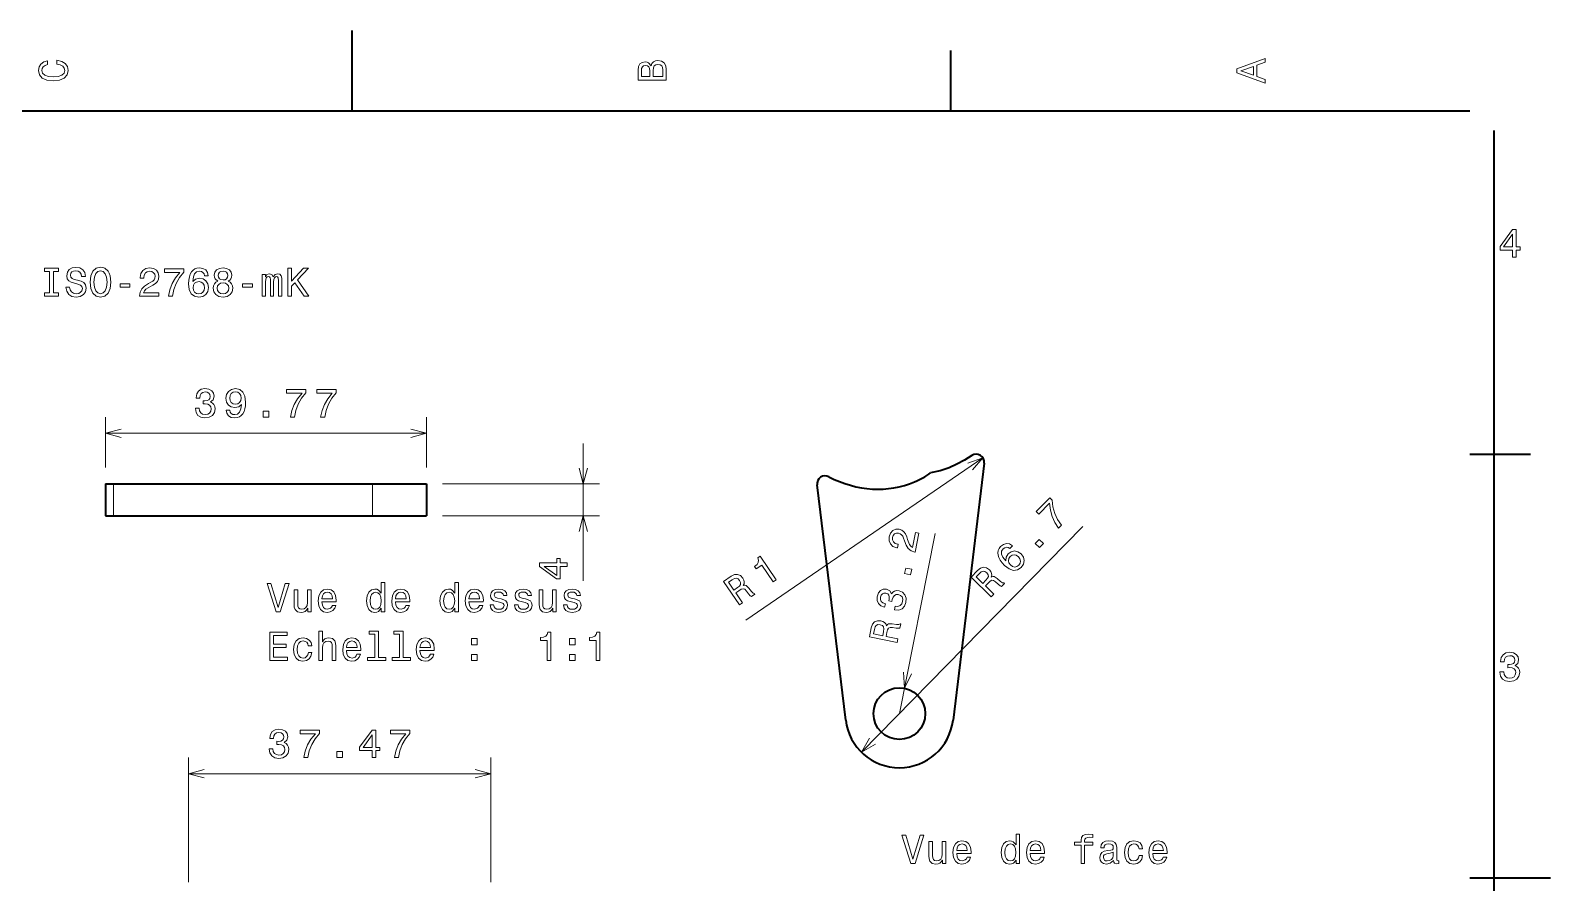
# Model space of a CAD drawing. Extents: x 0 to 297, y 0 to 210.
# Drawn here: x 108.7 to 297, y 104.4 to 210 of the extents above; entities that cross this region are included whole.
import ezdxf

# ---------------------------------------------------------------- set-up
doc = ezdxf.new("R2010")
doc.units = 0

msp = doc.modelspace()

# ---------------------------------------------------------------- linework, layer by layer
at = {"color": 7, "lineweight": 35, "ltscale": 0.25}
for p, q in [((148.5, 200), (148.5, 210)), ((287, 105), (297, 105))]:
    msp.add_line(p, q, dxfattribs=at)
at = {"color": 7, "lineweight": 35, "ltscale": 0.1875}
for p, q in [((222.699997, 200), (222.699997, 207.5)), ((287, 157.5), (294.5, 157.5))]:
    msp.add_line(p, q, dxfattribs=at)
at = {"color": 7, "lineweight": 35}
for p, q in [((287, 200), (10, 200)), ((290, 7.593956), (290, 197.593964)), ((226.836716, 156.373276), (222.970612, 124.540604)), ((118.954437, 153.836914), (151.021027, 153.836914)), ((209.668365, 124.540604), (206.128906, 153.683807)), ((118.954437, 149.836914), (151.021027, 149.836914))]:
    msp.add_line(p, q, dxfattribs=at)
at = {"color": 7, "lineweight": 13, "ltscale": 0.156247}
for p, q in [((117.954437, 155.836914), (117.954437, 162.086807)), ((157.721024, 155.836914), (157.721024, 162.086807))]:
    msp.add_line(p, q, dxfattribs=at)
at = {"color": 7, "lineweight": 13}
for p, q in [((117.954437, 160.086807), (157.721024, 160.086807)), ((226.669128, 157.058807), (197.291199, 136.943588)), ((211.630051, 120.56308), (239.02536, 148.518433)), ((216.319489, 125.348389), (220.758392, 147.655106)), ((128.234711, 117.89328), (165.704651, 117.89328))]:
    msp.add_line(p, q, dxfattribs=at)
at = {"color": 7, "lineweight": 13, "ltscale": 0.425901}
msp.add_line((177.152603, 141.800888), (177.152603, 158.836914), dxfattribs=at)
at = {"color": 7, "lineweight": 35, "ltscale": 0.025}
for p, q in [((117.954437, 153.836914), (118.954437, 153.836914)), ((117.954437, 149.836914), (118.954437, 149.836914))]:
    msp.add_line(p, q, dxfattribs=at)
at = {"color": 7, "lineweight": 35, "ltscale": 0.1}
for p, q in [((117.954437, 153.836914), (117.954437, 149.836914)), ((157.721024, 153.836914), (157.721024, 149.836914))]:
    msp.add_line(p, q, dxfattribs=at)
at = {"color": 7, "lineweight": 13, "ltscale": 0.1}
for p, q in [((118.954437, 153.836914), (118.954437, 149.836914)), ((151.021027, 149.836914), (151.021027, 153.836914))]:
    msp.add_line(p, q, dxfattribs=at)
at = {"color": 7, "lineweight": 35, "ltscale": 0.1675}
for p, q in [((151.021027, 153.836914), (157.721024, 153.836914)), ((151.021027, 149.836914), (157.721024, 149.836914))]:
    msp.add_line(p, q, dxfattribs=at)
at = {"color": 7, "lineweight": 13, "ltscale": 0.485789}
for p, q in [((159.721024, 153.836914), (179.152603, 153.836914)), ((159.721024, 149.836914), (179.152603, 149.836914))]:
    msp.add_line(p, q, dxfattribs=at)
at = {"color": 7, "lineweight": 13, "ltscale": 0.385907}
for p, q in [((128.234711, 104.457016), (128.234711, 119.89328)), ((165.704651, 104.457016), (165.704651, 119.89328))]:
    msp.add_line(p, q, dxfattribs=at)
at = {"color": 7, "lineweight": 13}
for points in [[(111.93206, 205.817017), (112.35569, 205.716141), (112.658287, 205.549713), (112.844887, 205.317734), (112.905403, 205.045395), (112.814629, 204.71759), (112.54229, 204.460388), (112.098488, 204.28891), (111.483215, 204.233429), (110.872986, 204.28891), (110.424141, 204.455338), (110.151802, 204.71254), (110.055984, 205.045395), (110.106415, 205.287476), (110.247627, 205.494247), (110.474571, 205.655624), (110.787247, 205.766571), (110.787247, 206.245682), (110.308144, 206.094391), (109.94503, 205.832138), (109.718086, 205.474075), (109.637398, 205.045395), (109.763474, 204.510818), (110.116501, 204.10231), (110.696472, 203.840057), (111.483215, 203.749283), (112.269958, 203.840057), (112.84993, 204.10231), (113.208, 204.510818), (113.329041, 205.045395), (113.233215, 205.51442), (112.965927, 205.892654), (112.527161, 206.159943), (111.93206, 206.301163)], [(185.542007, 205.630417), (185.249496, 205.983429), (185.052811, 206.074219), (184.81073, 206.104477), (184.432495, 206.03891), (184.160156, 205.842224), (183.993729, 205.524506), (183.933212, 205.080704), (183.933212, 203.835022), (187.433212, 203.835022), (187.433212, 205.151306), (187.36261, 205.620331), (187.155838, 205.968307), (186.828018, 206.185165), (186.384216, 206.260818), (186.08667, 206.215424), (185.839554, 206.094391), (185.65799, 205.897705)], [(185.385666, 204.984879), (185.385666, 204.298996), (184.351807, 204.298996), (184.351807, 205.025223), (184.382065, 205.297562), (184.472839, 205.489197), (184.629181, 205.605194), (184.86116, 205.645538), (185.093155, 205.600143), (185.254532, 205.479111), (185.355408, 205.272339)], [(187.014618, 205.095825), (187.014618, 204.298996), (185.809296, 204.298996), (185.809296, 205.050446), (185.844589, 205.368164), (185.9505, 205.595108), (186.132065, 205.731277), (186.394302, 205.776657), (186.671692, 205.731277), (186.863327, 205.605194), (186.979324, 205.393372)], [(261.633209, 203.466858), (261.633209, 203.930847), (260.604401, 204.298996), (260.604401, 205.695969), (261.633209, 206.064133), (261.633209, 206.538193), (258.128174, 205.257217), (258.128174, 204.742798)], [(260.17572, 204.460388), (258.632477, 205), (260.17572, 205.539627)], [(292.277374, 181.916794), (292.731262, 181.916794), (292.731262, 182.784225), (293.23056, 182.784225), (293.23056, 183.187683), (292.731262, 183.187683), (292.731262, 185.341141), (292.272339, 185.341141), (290.739197, 183.228027), (290.739197, 182.784225), (292.277374, 182.784225)], [(291.162842, 183.187683), (292.277374, 184.756134), (292.277374, 183.187683)], [(111.030319, 177.475815), (110.384781, 177.475815), (110.384781, 177.052185), (112.139824, 177.052185), (112.139824, 177.475815), (111.494293, 177.475815), (111.494293, 180.128555), (112.139824, 180.128555), (112.139824, 180.552185), (110.384781, 180.552185), (110.384781, 180.128555), (111.030319, 180.128555)], [(113.501503, 178.207077), (113.042564, 178.207077), (113.143433, 177.672501), (113.395592, 177.279129), (113.78392, 177.042099), (114.308418, 176.95636), (114.827873, 177.037048), (115.216202, 177.258957), (115.463318, 177.606934), (115.554092, 178.065872), (115.478447, 178.479416), (115.266632, 178.746704), (114.923691, 178.923218), (114.46476, 179.054352), (114.071388, 179.150162), (113.814178, 179.261124), (113.667931, 179.422501), (113.622536, 179.674667), (113.667931, 179.901611), (113.799049, 180.073074), (114.000778, 180.189072), (114.27816, 180.229416), (114.560577, 180.178986), (114.782478, 180.042816), (114.928734, 179.815872), (114.999336, 179.50824), (115.458275, 179.50824), (115.458275, 179.518326), (115.377579, 179.992386), (115.140549, 180.345413), (114.767349, 180.567322), (114.263031, 180.64296), (113.809135, 180.567322), (113.456108, 180.355499), (113.229164, 180.027695), (113.148476, 179.604065), (113.214035, 179.225815), (113.405678, 178.968613), (113.708275, 178.797134), (114.121819, 178.666016), (114.530319, 178.550018), (114.837959, 178.439072), (115.024559, 178.277695), (115.090118, 178.015442), (115.029602, 177.748154), (114.87326, 177.546417), (114.63623, 177.420334), (114.32859, 177.37999), (113.985649, 177.435471), (113.723404, 177.596848), (113.556976, 177.8591)], [(116.038246, 178.802185), (116.129028, 178.015442), (116.391273, 177.435471), (116.799774, 177.077408), (117.334358, 176.95636), (117.863899, 177.077408), (118.277443, 177.435471), (118.534645, 178.015442), (118.630463, 178.802185), (118.534645, 179.583893), (118.423691, 179.901611), (118.277443, 180.163849), (117.863899, 180.521927), (117.611732, 180.612701), (117.334358, 180.64801), (116.794731, 180.521927), (116.38623, 180.1689), (116.129028, 179.588928)], [(116.5224, 178.802185), (116.577873, 179.412415), (116.744301, 179.861267), (117.001503, 180.133591), (117.334358, 180.229416), (117.662163, 180.133591), (117.919373, 179.856216), (118.0858, 179.407379), (118.146317, 178.802185), (118.0858, 178.191956), (117.919373, 177.743103), (117.662163, 177.470779), (117.334358, 177.37999), (117.001503, 177.470779), (116.744301, 177.743103), (116.577873, 178.186905)], [(122.175858, 177.052185), (124.581482, 177.052185), (124.581482, 177.485901), (122.680183, 177.485901), (122.786095, 177.722931), (122.967651, 177.919617), (123.527443, 178.277695), (123.824997, 178.428986), (124.157852, 178.645844), (124.394882, 178.89801), (124.531052, 179.195557), (124.581482, 179.533447), (124.495743, 179.957077), (124.258713, 180.289932), (123.895599, 180.501755), (123.426582, 180.577408), (122.942429, 180.491669), (122.57428, 180.254639), (122.337242, 179.876389), (122.256554, 179.377106), (122.256554, 179.306503), (122.715485, 179.306503), (122.715485, 179.346848), (122.760872, 179.689789), (122.897041, 179.941956), (123.113899, 180.103333), (123.401367, 180.158813), (123.693871, 180.108383), (123.910728, 179.9823), (124.051941, 179.785614), (124.102371, 179.538498), (124.06707, 179.306503), (123.971252, 179.109818), (123.809868, 178.938354), (123.587967, 178.787048), (123.290413, 178.625671), (122.796181, 178.312988), (122.448196, 177.980133), (122.241425, 177.576675), (122.175858, 177.067322)], [(125.741425, 177.052185), (126.250793, 177.052185), (126.417221, 177.884323), (126.709724, 178.66098), (127.123268, 179.382156), (127.662895, 180.057953), (127.662895, 180.476532), (125.262321, 180.476532), (125.262321, 180.017609), (127.178749, 180.017609), (126.623993, 179.336761), (126.205406, 178.625671), (125.912895, 177.869186)], [(130.688843, 179.6091), (130.593018, 180.017609), (130.371109, 180.32019), (130.028168, 180.511841), (129.584366, 180.577408), (129.286819, 180.542099), (129.029602, 180.446274), (128.802673, 180.289932), (128.611023, 180.068039), (128.459732, 179.790665), (128.348785, 179.452759), (128.278168, 179.054352), (128.257996, 178.605499), (128.338684, 177.889359), (128.585815, 177.369904), (128.984222, 177.057236), (129.5289, 176.951324), (130.018097, 177.042099), (130.391296, 177.279129), (130.633362, 177.652328), (130.719086, 178.126389), (130.633362, 178.605499), (130.401367, 178.973648), (130.043304, 179.205643), (129.599487, 179.286331), (129.120392, 179.185471), (128.762329, 178.89801), (128.837982, 179.452759), (128.999359, 179.851181), (129.246475, 180.088211), (129.589417, 180.1689), (129.841583, 180.128555), (130.033218, 180.022644), (130.159302, 179.84613), (130.224854, 179.6091)], [(131.88913, 178.938354), (131.631927, 178.797134), (131.455414, 178.600449), (131.344452, 178.353333), (131.309158, 178.055786), (131.389847, 177.606934), (131.621826, 177.258957), (132.000076, 177.037048), (132.514496, 176.951324), (133.023849, 177.037048), (133.4021, 177.258957), (133.634094, 177.606934), (133.719818, 178.055786), (133.679474, 178.353333), (133.573563, 178.600449), (133.391998, 178.797134), (133.139847, 178.938354), (133.341583, 179.059387), (133.482788, 179.225815), (133.568512, 179.427551), (133.598785, 179.674667), (133.518097, 180.03273), (133.306274, 180.32019), (132.963333, 180.50679), (132.514496, 180.577408), (132.060593, 180.50679), (131.717651, 180.32019), (131.500793, 180.03273), (131.42514, 179.674667), (131.450363, 179.427551), (131.536102, 179.225815)], [(131.904266, 179.634323), (131.944611, 179.856216), (132.065643, 180.027695), (132.257278, 180.133591), (132.514496, 180.17395), (132.766647, 180.133591), (132.958282, 180.027695), (133.07933, 179.856216), (133.124725, 179.634323), (133.07933, 179.407379), (132.958282, 179.230865), (132.766647, 179.114868), (132.514496, 179.079559), (132.257278, 179.119904), (132.065643, 179.230865), (131.944611, 179.407379)], [(137.366089, 177.052185), (137.774582, 177.052185), (137.774582, 178.862701), (137.799805, 179.13504), (137.875443, 179.331726), (137.99144, 179.447723), (138.142731, 179.493103), (138.263763, 179.452759), (138.344467, 179.351898), (138.384811, 179.18042), (138.399933, 178.953476), (138.399933, 177.052185), (138.783234, 177.052185), (138.783234, 178.862701), (138.808441, 179.12999), (138.884094, 179.326675), (139.005127, 179.447723), (139.156433, 179.493103), (139.277466, 179.452759), (139.358154, 179.351898), (139.408585, 178.953476), (139.408585, 177.052185), (139.817078, 177.052185), (139.817078, 178.923218), (139.79187, 179.311554), (139.711182, 179.6091), (139.549805, 179.790665), (139.287537, 179.856216), (138.979919, 179.755356), (138.742889, 179.462845), (138.556274, 179.750305), (138.243591, 179.856216), (137.956146, 179.755356), (137.75946, 179.472931), (137.75946, 179.760391), (137.366089, 179.760391)], [(140.528183, 177.052185), (140.992157, 177.052185), (140.992157, 178.297867), (141.405701, 178.741669), (142.58078, 177.052185), (143.14563, 177.052185), (141.733521, 179.079559), (143.10527, 180.552185), (142.48999, 180.552185), (140.992157, 178.933304), (140.992157, 180.552185), (140.528183, 180.552185)], [(119.760155, 178.207077), (120.980614, 178.207077), (120.980614, 178.605499), (119.760155, 178.605499)], [(130.229904, 178.121353), (130.174423, 177.803619), (130.033218, 177.561554), (129.806274, 177.400162), (129.523849, 177.349731), (129.226303, 177.400162), (128.999359, 177.556503), (128.853104, 177.798584), (128.807709, 178.116302), (128.858154, 178.428986), (128.999359, 178.666016), (129.231354, 178.817322), (129.544022, 178.872787), (129.81636, 178.817322), (130.033218, 178.671066), (130.174423, 178.434036)], [(131.793304, 178.065872), (131.838684, 178.33316), (131.984955, 178.534897), (132.211884, 178.666016), (132.514496, 178.711411), (132.812042, 178.666016), (133.038986, 178.534897), (133.185242, 178.33316), (133.235672, 178.065872), (133.185242, 177.778412), (133.038986, 177.561554), (132.812042, 177.420334), (132.514496, 177.374954), (132.211884, 177.420334), (131.984955, 177.561554), (131.838684, 177.778412)], [(134.940277, 178.207077), (136.160736, 178.207077), (136.160736, 178.605499), (134.940277, 178.605499)], [(129.094788, 163.186234), (129.094788, 163.150925), (129.175491, 162.666779), (129.412521, 162.303665), (129.785721, 162.071671), (130.279953, 161.985931), (130.804443, 162.071671), (131.197815, 162.293579), (131.449982, 162.646606), (131.540756, 163.100494), (131.500412, 163.398041), (131.389465, 163.640121), (131.207916, 163.826721), (130.965836, 163.962891), (131.29364, 164.235214), (131.409637, 164.66893), (131.333984, 165.062302), (131.117126, 165.359863), (130.764099, 165.546463), (130.279953, 165.612015), (129.826065, 165.531326), (129.478088, 165.309418), (129.251129, 164.956406), (129.175491, 164.487381), (129.175491, 164.452072), (129.624329, 164.452072), (129.664673, 164.774841), (129.795807, 165.006836), (130.007614, 165.148041), (130.305176, 165.198471), (130.567413, 165.158127), (130.759064, 165.052216), (130.875061, 164.880753), (130.920441, 164.648758), (130.875061, 164.401642), (130.754013, 164.235214), (130.542206, 164.134354), (130.25473, 164.104095), (130.058044, 164.109131), (130.058044, 163.710724), (130.305176, 163.72081), (130.622894, 163.675415), (130.859924, 163.554382), (131.001129, 163.357697), (131.051575, 163.100494), (130.996094, 162.807983), (130.849838, 162.591125), (130.617844, 162.454956), (130.310211, 162.409576), (129.992493, 162.460007), (129.760498, 162.611298), (129.614243, 162.853378), (129.558777, 163.186234)], [(132.891342, 162.954239), (132.96698, 162.555817), (133.183838, 162.248184), (133.526779, 162.056549), (133.980682, 161.985931), (134.278229, 162.02124), (134.545517, 162.112015), (134.772461, 162.268356), (134.964111, 162.490265), (135.115402, 162.767639), (135.226349, 163.11058), (135.291916, 163.503952), (135.317123, 163.95784), (135.2314, 164.66893), (134.984283, 165.188385), (134.590912, 165.501068), (134.051285, 165.612015), (133.557037, 165.52124), (133.183838, 165.279175), (132.941772, 164.905975), (132.861084, 164.436951), (132.941772, 163.952789), (133.178802, 163.584641), (133.53183, 163.352661), (133.980682, 163.277008), (134.454742, 163.372833), (134.812805, 163.665329), (134.732117, 163.10553), (134.57074, 162.707123), (134.323608, 162.470093), (133.985718, 162.39444), (133.723465, 162.429749), (133.53183, 162.540695), (133.405746, 162.717209), (133.355316, 162.954239)], [(133.350266, 164.441986), (133.400696, 164.754669), (133.541916, 165.001785), (133.763809, 165.158127), (134.051285, 165.213608), (134.348831, 165.158127), (134.575775, 165.001785), (134.71698, 164.75972), (134.772461, 164.447037), (134.71698, 164.129303), (134.575775, 163.892273), (134.343781, 163.746033), (134.036148, 163.695587), (133.758774, 163.746033), (133.541916, 163.892273), (133.400696, 164.124268)], [(140.872742, 162.086807), (141.382111, 162.086807), (141.548538, 162.91893), (141.841049, 163.695587), (142.254593, 164.416779), (142.79422, 165.09256), (142.79422, 165.511154), (140.393646, 165.511154), (140.393646, 165.052216), (142.310074, 165.052216), (141.75531, 164.371384), (141.336731, 163.660294), (141.04422, 162.903809)], [(144.608765, 162.086807), (145.118134, 162.086807), (145.284561, 162.91893), (145.577072, 163.695587), (145.990616, 164.416779), (146.530243, 165.09256), (146.530243, 165.511154), (144.129669, 165.511154), (144.129669, 165.052216), (146.046097, 165.052216), (145.491333, 164.371384), (145.072754, 163.660294), (144.780243, 162.903809)], [(137.489746, 162.086807), (138.185715, 162.086807), (138.185715, 162.838242), (137.489746, 162.838242)], [(236.043777, 148.333374), (236.400299, 148.697189), (235.922455, 149.398468), (235.572479, 150.150986), (235.346832, 150.951111), (235.241852, 151.809525), (234.942902, 152.102509), (233.262695, 150.387955), (233.590469, 150.066742), (234.931808, 151.435501), (235.0298, 150.562744), (235.244705, 149.766083), (235.580276, 149.027679)], [(218.260422, 145.349747), (218.729919, 147.709106), (218.30455, 147.793747), (217.933472, 145.929016), (217.721664, 146.079147), (217.564194, 146.295593), (217.322266, 146.91452), (217.231949, 147.23587), (217.084229, 147.604645), (216.883179, 147.886337), (216.61792, 148.077957), (216.296371, 148.193359), (215.864151, 148.191956), (215.49144, 148.024445), (215.21283, 147.709656), (215.047104, 147.26442), (215.036697, 146.772842), (215.197311, 146.365509), (215.522018, 146.059219), (215.995956, 145.882629), (216.065201, 145.868851), (216.15477, 146.318954), (216.115204, 146.326843), (215.787704, 146.438278), (215.566971, 146.621048), (215.451019, 146.865234), (215.452713, 147.15799), (215.559265, 147.435028), (215.72525, 147.623108), (215.945709, 147.723221), (216.197922, 147.724457), (216.418549, 147.644562), (216.592758, 147.512192), (216.729431, 147.32045), (216.834518, 147.073288), (216.934723, 146.749954), (217.144928, 146.204193), (217.403458, 145.797943), (217.758804, 145.516403), (218.24559, 145.352692)], [(233.675964, 145.91716), (234.163086, 146.414246), (233.626389, 146.940186), (233.139267, 146.443115)], [(230.325562, 146.151443), (229.966736, 146.368927), (229.595306, 146.422226), (229.218399, 146.311432), (228.860947, 146.040344), (228.677902, 145.803116), (228.566315, 145.552338), (228.519135, 145.280823), (228.543488, 144.988647), (228.635712, 144.686432), (228.799393, 144.370697), (229.034531, 144.041412), (229.340988, 143.712845), (229.908951, 143.269241), (230.452911, 143.082169), (230.955093, 143.147873), (231.411957, 143.462769), (231.689514, 143.875702), (231.781433, 144.308151), (231.684311, 144.742249), (231.405731, 145.135284), (231.00354, 145.409393), (230.578217, 145.501373), (230.161911, 145.408005), (229.793655, 145.147507), (229.530365, 144.734726), (229.485046, 144.277771), (229.141785, 144.720093), (228.970184, 145.114212), (228.973846, 145.456604), (229.15625, 145.758026), (229.361557, 145.909882), (229.57132, 145.972641), (229.785645, 145.939148), (230.000824, 145.820068)], [(175.152603, 143.596283), (175.152603, 144.050171), (174.285172, 144.050171), (174.285172, 144.549454), (173.881714, 144.549454), (173.881714, 144.050171), (171.728256, 144.050171), (171.728256, 143.591232), (173.84137, 142.05809), (174.285172, 142.05809), (174.285172, 143.596283)], [(173.881714, 142.48172), (172.313278, 143.596283), (173.881714, 143.596283)], [(200.669113, 141.680359), (201.047775, 141.939636), (199.056168, 144.848358), (198.773209, 144.654602), (198.872101, 144.349487), (198.839111, 144.076294), (198.678635, 143.819717), (198.385162, 143.569885), (198.587463, 143.274445), (199.261581, 143.736023)], [(217.703522, 142.551163), (217.839355, 143.233734), (217.102356, 143.380402), (216.966537, 142.697815)], [(227.692581, 139.811462), (228.020859, 140.146454), (226.965485, 141.180695), (227.300812, 141.522888), (227.558701, 141.764435), (227.76445, 141.873505), (227.968033, 141.843475), (228.215851, 141.671234), (228.557678, 141.371552), (228.791367, 141.184906), (228.959793, 141.104584), (229.330429, 141.482788), (229.261993, 141.549866), (229.079956, 141.565857), (228.86441, 141.720581), (228.436279, 142.090714), (228.077301, 142.322464), (227.902466, 142.33139), (227.706955, 142.268784), (227.758102, 142.501114), (227.730865, 142.72551), (227.63591, 142.945663), (227.466187, 143.154358), (227.114197, 143.400436), (226.746078, 143.478729), (226.376236, 143.375137), (226.011719, 143.096832), (225.192795, 142.261169)], [(231.06694, 144.782364), (231.255035, 144.520355), (231.329102, 144.250076), (231.285522, 143.975037), (231.123871, 143.738022), (230.879593, 143.560791), (230.609085, 143.508133), (230.333832, 143.573105), (230.075134, 143.763077), (229.8871, 144.017944), (229.81665, 144.284698), (229.870956, 144.55629), (230.050186, 144.818436), (230.280426, 144.974121), (230.536667, 145.026642), (230.804794, 144.961594)], [(140.233276, 141.485336), (139.355743, 138.504776), (138.453018, 141.485336), (137.973907, 141.485336), (139.103592, 137.980286), (139.60791, 137.980286), (140.712372, 141.485336)], [(152.120163, 138.39888), (152.120163, 137.980286), (152.563965, 137.980286), (152.563965, 141.601318), (152.125198, 141.601318), (152.125198, 140.274948), (151.787308, 140.658234), (151.580536, 140.749023), (151.343506, 140.784317), (150.914825, 140.683456), (150.58197, 140.401031), (150.365112, 139.947144), (150.289474, 139.336914), (150.365112, 138.726685), (150.58197, 138.267746), (150.914825, 137.980286), (151.343506, 137.88446), (151.580536, 137.919769), (151.792343, 138.010544)], [(161.228226, 138.39888), (161.228226, 137.980286), (161.672028, 137.980286), (161.672028, 141.601318), (161.233276, 141.601318), (161.233276, 140.274948), (160.89537, 140.658234), (160.688599, 140.749023), (160.451569, 140.784317), (160.022903, 140.683456), (159.690048, 140.401031), (159.47319, 139.947144), (159.397537, 139.336914), (159.47319, 138.726685), (159.690048, 138.267746), (160.022903, 137.980286), (160.451569, 137.88446), (160.688599, 137.919769), (160.900421, 138.010544)], [(196.485855, 138.816071), (196.872864, 139.081039), (196.038025, 140.300293), (196.43335, 140.570969), (196.733185, 140.757935), (196.956177, 140.825043), (197.15007, 140.756104), (197.359787, 140.539078), (197.637024, 140.178818), (197.830093, 139.950394), (197.979752, 139.838943), (198.416687, 140.138107), (198.362549, 140.217178), (198.187057, 140.268158), (198.005615, 140.461746), (197.657364, 140.907867), (197.350143, 141.204803), (197.180344, 141.247467), (196.97641, 141.223969), (197.071625, 141.441956), (197.088425, 141.667389), (197.037964, 141.901764), (196.911911, 142.139404), (196.614319, 142.449066), (196.268372, 142.59726), (195.885452, 142.567337), (195.473907, 142.36499), (194.508499, 141.703979)], [(195.607895, 141.93721), (195.87883, 142.086044), (196.111893, 142.129501), (196.323975, 142.060791), (196.518127, 141.857559), (196.641769, 141.587708), (196.62915, 141.365143), (196.489014, 141.15918), (196.241104, 140.958862), (195.795853, 140.653992), (195.13768, 141.61525)], [(226.22612, 142.703156), (226.463043, 142.901703), (226.683273, 142.989517), (226.904648, 142.963226), (227.134521, 142.801498), (227.308136, 142.560745), (227.338913, 142.339951), (227.241364, 142.110718), (227.037003, 141.86615), (226.659302, 141.480728), (225.82724, 142.296127)], [(143.435715, 140.688492), (142.991913, 140.688492), (142.991913, 139.125092), (142.941483, 138.761993), (142.795227, 138.499741), (142.568283, 138.338348), (142.270737, 138.287918), (142.033707, 138.328262), (141.882401, 138.44931), (141.796677, 138.656082), (141.776505, 138.948578), (141.776505, 140.688492), (141.332703, 140.688492), (141.332703, 138.908234), (141.347824, 138.550171), (141.443649, 138.252625), (141.73616, 137.980286), (142.20517, 137.88446), (142.457336, 137.919769), (142.674194, 138.010544), (142.860794, 138.166885), (143.012085, 138.393829), (143.012085, 137.980286), (143.435715, 137.980286)], [(144.772171, 139.205795), (146.547394, 139.205795), (146.552429, 139.412567), (146.471741, 139.992538), (146.249847, 140.426254), (145.89682, 140.688492), (145.427795, 140.784317), (144.968857, 140.683456), (144.615829, 140.401031), (144.388885, 139.942108), (144.308197, 139.336914), (144.38385, 138.716599), (144.610794, 138.262711), (144.958771, 137.980286), (145.412659, 137.88446), (145.80603, 137.950027), (146.128799, 138.12149), (146.365829, 138.393829), (146.501999, 138.756943), (146.063248, 138.756943), (145.972458, 138.555206), (145.841339, 138.403915), (145.46814, 138.282883), (145.180679, 138.338348), (144.963821, 138.514862), (144.822601, 138.802338), (144.772171, 139.190659)], [(144.772171, 139.578995), (144.827652, 139.926971), (144.963821, 140.184174), (145.170593, 140.340515), (145.442932, 140.395996), (145.71022, 140.340515), (145.916992, 140.184174), (146.043076, 139.926971), (146.088455, 139.578995)], [(151.419144, 140.38591), (151.711655, 140.315308), (151.933563, 140.118622), (152.064682, 139.790802), (152.115112, 139.336914), (152.064682, 138.877975), (151.933563, 138.550171), (151.711655, 138.348434), (151.419144, 138.282883), (151.141769, 138.348434), (150.929962, 138.550171), (150.788742, 138.883026), (150.743362, 139.336914), (150.788742, 139.785767), (150.929962, 140.113571), (151.141769, 140.315308)], [(153.880249, 139.205795), (155.655457, 139.205795), (155.660507, 139.412567), (155.579819, 139.992538), (155.35791, 140.426254), (155.004883, 140.688492), (154.535858, 140.784317), (154.076935, 140.683456), (153.723907, 140.401031), (153.496964, 139.942108), (153.416275, 139.336914), (153.491913, 138.716599), (153.718857, 138.262711), (154.066849, 137.980286), (154.520737, 137.88446), (154.914108, 137.950027), (155.236877, 138.12149), (155.473907, 138.393829), (155.610077, 138.756943), (155.17131, 138.756943), (155.080536, 138.555206), (154.949402, 138.403915), (154.576218, 138.282883), (154.288742, 138.338348), (154.071884, 138.514862), (153.930679, 138.802338), (153.880249, 139.190659)], [(153.880249, 139.578995), (153.935715, 139.926971), (154.071884, 140.184174), (154.278656, 140.340515), (154.550995, 140.395996), (154.818283, 140.340515), (155.025055, 140.184174), (155.151138, 139.926971), (155.196533, 139.578995)], [(160.527222, 140.38591), (160.819733, 140.315308), (161.041626, 140.118622), (161.17276, 139.790802), (161.22319, 139.336914), (161.17276, 138.877975), (161.041626, 138.550171), (160.819733, 138.348434), (160.527222, 138.282883), (160.249847, 138.348434), (160.038025, 138.550171), (159.89682, 138.883026), (159.851425, 139.336914), (159.89682, 139.785767), (160.038025, 140.113571), (160.249847, 140.315308)], [(162.988312, 139.205795), (164.763535, 139.205795), (164.76857, 139.412567), (164.687881, 139.992538), (164.465973, 140.426254), (164.112961, 140.688492), (163.643936, 140.784317), (163.184998, 140.683456), (162.83197, 140.401031), (162.605026, 139.942108), (162.524338, 139.336914), (162.599991, 138.716599), (162.826935, 138.262711), (163.174911, 137.980286), (163.628799, 137.88446), (164.022171, 137.950027), (164.34494, 138.12149), (164.58197, 138.393829), (164.71814, 138.756943), (164.279388, 138.756943), (164.188599, 138.555206), (164.05748, 138.403915), (163.68428, 138.282883), (163.39682, 138.338348), (163.179962, 138.514862), (163.038742, 138.802338), (162.988312, 139.190659)], [(162.988312, 139.578995), (163.043793, 139.926971), (163.179962, 140.184174), (163.386734, 140.340515), (163.659058, 140.395996), (163.926361, 140.340515), (164.133133, 140.184174), (164.259216, 139.926971), (164.304596, 139.578995)], [(166.962372, 139.558823), (166.533707, 139.659683), (166.215973, 139.775681), (166.110077, 140.012711), (166.140335, 140.179138), (166.246246, 140.300171), (166.417709, 140.375824), (166.664825, 140.406082), (166.901855, 140.375824), (167.088455, 140.285034), (167.209503, 140.14888), (167.259933, 139.967316), (167.693649, 139.967316), (167.693649, 139.977402), (167.617996, 140.305206), (167.411224, 140.562424), (167.088455, 140.723801), (166.664825, 140.784317), (166.236145, 140.723801), (165.923477, 140.557373), (165.726791, 140.310257), (165.66626, 139.997574), (165.711655, 139.694977), (165.852875, 139.48317), (166.084854, 139.331863), (166.42276, 139.225967), (166.916992, 139.104919), (167.219574, 138.978851), (167.300278, 138.877975), (167.330536, 138.726685), (167.285141, 138.540085), (167.164108, 138.39888), (166.967422, 138.30809), (166.70517, 138.277832), (166.427795, 138.30809), (166.226074, 138.414001), (166.089905, 138.58548), (166.034424, 138.82251), (165.605743, 138.82251), (165.676361, 138.419052), (165.883133, 138.126541), (166.210938, 137.950027), (166.664825, 137.88446), (167.138885, 137.950027), (167.486877, 138.126541), (167.698685, 138.408966), (167.774338, 138.777115), (167.718857, 139.094833), (167.562515, 139.311691), (167.305313, 139.452911)], [(169.998398, 139.558823), (169.569733, 139.659683), (169.251999, 139.775681), (169.146088, 140.012711), (169.176361, 140.179138), (169.282257, 140.300171), (169.453735, 140.375824), (169.700851, 140.406082), (169.937881, 140.375824), (170.124481, 140.285034), (170.245514, 140.14888), (170.295959, 139.967316), (170.729675, 139.967316), (170.729675, 139.977402), (170.654022, 140.305206), (170.44725, 140.562424), (170.124481, 140.723801), (169.700851, 140.784317), (169.272171, 140.723801), (168.959503, 140.557373), (168.762817, 140.310257), (168.702286, 139.997574), (168.747681, 139.694977), (168.888885, 139.48317), (169.12088, 139.331863), (169.458771, 139.225967), (169.953003, 139.104919), (170.2556, 138.978851), (170.336304, 138.877975), (170.366547, 138.726685), (170.321167, 138.540085), (170.200134, 138.39888), (170.003448, 138.30809), (169.741196, 138.277832), (169.463821, 138.30809), (169.262085, 138.414001), (169.125916, 138.58548), (169.07045, 138.82251), (168.641769, 138.82251), (168.712372, 138.419052), (168.919144, 138.126541), (169.246964, 137.950027), (169.700851, 137.88446), (170.174911, 137.950027), (170.522888, 138.126541), (170.734711, 138.408966), (170.810364, 138.777115), (170.754883, 139.094833), (170.598541, 139.311691), (170.341339, 139.452911)], [(173.795944, 140.688492), (173.352142, 140.688492), (173.352142, 139.125092), (173.301712, 138.761993), (173.155457, 138.499741), (172.928513, 138.338348), (172.630966, 138.287918), (172.393936, 138.328262), (172.24263, 138.44931), (172.156891, 138.656082), (172.136719, 138.948578), (172.136719, 140.688492), (171.692932, 140.688492), (171.692932, 138.908234), (171.708054, 138.550171), (171.803879, 138.252625), (172.096375, 137.980286), (172.565399, 137.88446), (172.817566, 137.919769), (173.034424, 138.010544), (173.221024, 138.166885), (173.372314, 138.393829), (173.372314, 137.980286), (173.795944, 137.980286)], [(176.07045, 139.558823), (175.641769, 139.659683), (175.324051, 139.775681), (175.21814, 140.012711), (175.248398, 140.179138), (175.354309, 140.300171), (175.525772, 140.375824), (175.772888, 140.406082), (176.009918, 140.375824), (176.196533, 140.285034), (176.317566, 140.14888), (176.367996, 139.967316), (176.801712, 139.967316), (176.801712, 139.977402), (176.726059, 140.305206), (176.519287, 140.562424), (176.196533, 140.723801), (175.772888, 140.784317), (175.344223, 140.723801), (175.03154, 140.557373), (174.834854, 140.310257), (174.774338, 139.997574), (174.819733, 139.694977), (174.960938, 139.48317), (175.192917, 139.331863), (175.530823, 139.225967), (176.025055, 139.104919), (176.327652, 138.978851), (176.40834, 138.877975), (176.438599, 138.726685), (176.393219, 138.540085), (176.272171, 138.39888), (176.075485, 138.30809), (175.813232, 138.277832), (175.535858, 138.30809), (175.334137, 138.414001), (175.197968, 138.58548), (175.142487, 138.82251), (174.713821, 138.82251), (174.784424, 138.419052), (174.991196, 138.126541), (175.319, 137.950027), (175.772888, 137.88446), (176.246948, 137.950027), (176.59494, 138.126541), (176.806763, 138.408966), (176.882401, 138.777115), (176.826935, 139.094833), (176.670593, 139.311691), (176.413391, 139.452911)], [(215.715973, 138.196381), (215.750595, 138.189499), (216.24118, 138.174149), (216.64357, 138.335754), (216.943939, 138.656494), (217.124481, 139.124496), (217.142761, 139.65564), (217.001892, 140.084747), (216.704865, 140.40097), (216.27742, 140.578583), (215.977722, 140.597076), (215.718643, 140.535507), (215.500198, 140.39386), (215.319412, 140.183014), (215.116287, 140.557678), (214.713547, 140.756088), (214.312988, 140.758667), (213.978836, 140.60405), (213.726913, 140.294235), (213.56813, 139.832184), (213.558685, 139.371277), (213.708405, 138.986679), (214.010345, 138.695206), (214.455582, 138.529465), (214.490204, 138.522583), (214.577805, 138.962799), (214.269119, 139.065353), (214.067184, 139.239243), (213.970032, 139.474533), (213.978638, 139.776215), (214.069397, 140.025543), (214.210663, 140.192825), (214.401474, 140.273132), (214.637863, 140.272369), (214.871368, 140.179626), (215.010971, 140.028427), (215.068558, 139.800995), (215.04213, 139.513153), (214.998795, 139.321243), (215.389557, 139.243484), (215.427887, 139.487823), (215.534424, 139.790573), (215.699387, 139.99942), (215.919846, 140.099533), (216.181946, 140.098801), (216.458008, 139.987305), (216.642151, 139.801529), (216.730423, 139.547424), (216.714905, 139.236847), (216.603424, 138.935089), (216.40976, 138.737076), (216.143799, 138.640884), (215.806519, 138.651443)], [(216.035095, 134.16684), (216.126633, 134.626846), (214.677383, 134.915237), (214.770889, 135.385132), (214.85463, 135.728409), (214.967178, 135.932266), (215.154022, 136.018494), (215.455704, 136.009888), (215.905777, 135.94603), (216.203522, 135.917633), (216.388443, 135.942551), (216.491791, 136.461899), (216.397812, 136.480606), (216.236679, 136.394394), (215.971603, 136.406006), (215.410736, 136.481628), (214.983459, 136.479233), (214.83223, 136.391068), (214.702805, 136.231705), (214.61853, 136.454163), (214.472961, 136.627106), (214.273056, 136.759445), (214.0168, 136.841278), (213.58754, 136.854721), (213.236557, 136.718872), (212.983643, 136.429825), (212.83075, 135.997452), (212.602402, 134.84993)], [(213.225586, 135.785187), (213.315308, 136.081009), (213.451614, 136.274994), (213.651306, 136.3741), (213.932205, 136.364471), (214.209244, 136.257919), (214.355789, 136.089935), (214.399551, 135.844681), (214.362274, 135.528152), (214.256943, 134.998901), (213.114365, 135.226273)], [(138.296677, 131.933456), (140.515686, 131.933456), (140.515686, 132.357086), (138.760651, 132.357086), (138.760651, 133.542252), (140.324051, 133.542252), (140.324051, 133.960831), (138.760651, 133.960831), (138.760651, 135.009827), (140.475342, 135.009827), (140.475342, 135.433456), (138.296677, 135.433456)], [(143.072601, 133.743973), (143.511368, 133.743973), (143.420593, 134.14743), (143.203735, 134.465164), (142.865829, 134.66185), (142.427078, 134.737488), (141.942932, 134.636627), (141.574768, 134.354202), (141.342789, 133.895279), (141.262085, 133.279999), (141.337738, 132.669769), (141.564682, 132.215881), (141.92276, 131.933456), (142.411942, 131.837631), (142.845657, 131.913284), (143.183563, 132.125092), (143.415543, 132.457947), (143.516418, 132.901749), (143.092789, 132.901749), (143.017136, 132.619339), (142.875916, 132.407516), (142.674194, 132.276398), (142.427078, 132.236053), (142.119446, 132.301605), (141.897537, 132.503342), (141.761368, 132.831146), (141.715973, 133.295135), (141.761368, 133.749023), (141.902573, 134.076828), (142.129532, 134.278564), (142.427078, 134.349167), (142.689316, 134.303772), (142.886017, 134.187775), (143.017136, 133.99614)], [(144.38385, 131.933456), (144.827652, 131.933456), (144.827652, 133.496857), (144.873047, 133.854919), (145.019287, 134.117172), (145.246246, 134.278564), (145.548828, 134.339081), (145.790909, 134.288651), (145.9422, 134.152481), (146.017853, 133.925537), (146.043076, 133.62294), (146.043076, 131.933456), (146.486877, 131.933456), (146.486877, 133.713715), (146.466705, 134.071777), (146.375916, 134.369339), (146.078369, 134.641663), (145.614395, 134.737488), (145.362228, 134.702194), (145.14537, 134.606369), (144.963821, 134.455063), (144.827652, 134.248291), (144.827652, 135.554489), (144.38385, 135.554489)], [(147.808197, 133.158966), (149.58342, 133.158966), (149.588455, 133.365738), (149.507767, 133.945709), (149.285858, 134.379425), (148.932846, 134.641663), (148.463821, 134.737488), (148.004883, 134.636627), (147.651855, 134.354202), (147.424911, 133.895279), (147.344223, 133.290085), (147.419876, 132.669769), (147.64682, 132.215881), (147.994797, 131.933456), (148.448685, 131.837631), (148.842056, 131.903198), (149.164825, 132.074661), (149.401855, 132.347), (149.538025, 132.710114), (149.099274, 132.710114), (149.008484, 132.508377), (148.877365, 132.357086), (148.504166, 132.236053), (148.216705, 132.291519), (147.999847, 132.468033), (147.858627, 132.755508), (147.808197, 133.143829)], [(147.808197, 133.532166), (147.863678, 133.880142), (147.999847, 134.137344), (148.206619, 134.293686), (148.478943, 134.349167), (148.746246, 134.293686), (148.953018, 134.137344), (149.079086, 133.880142), (149.124481, 133.532166)], [(151.338455, 135.18129), (151.338455, 132.306656), (150.425629, 132.306656), (150.425629, 131.933456), (152.690048, 131.933456), (152.690048, 132.306656), (151.782257, 132.306656), (151.782257, 135.554489), (150.642487, 135.554489), (150.642487, 135.18129)], [(154.374481, 135.18129), (154.374481, 132.306656), (153.461655, 132.306656), (153.461655, 131.933456), (155.726074, 131.933456), (155.726074, 132.306656), (154.818283, 132.306656), (154.818283, 135.554489), (153.678513, 135.554489), (153.678513, 135.18129)], [(156.916275, 133.158966), (158.691483, 133.158966), (158.696533, 133.365738), (158.615845, 133.945709), (158.393936, 134.379425), (158.040909, 134.641663), (157.571884, 134.737488), (157.112961, 134.636627), (156.759933, 134.354202), (156.53299, 133.895279), (156.452286, 133.290085), (156.527939, 132.669769), (156.754883, 132.215881), (157.102875, 131.933456), (157.556763, 131.837631), (157.950134, 131.903198), (158.272903, 132.074661), (158.509933, 132.347), (158.646088, 132.710114), (158.207336, 132.710114), (158.116562, 132.508377), (157.985428, 132.357086), (157.612228, 132.236053), (157.324768, 132.291519), (157.10791, 132.468033), (156.966705, 132.755508), (156.916275, 133.143829)], [(156.916275, 133.532166), (156.971741, 133.880142), (157.10791, 134.137344), (157.314682, 134.293686), (157.587021, 134.349167), (157.854309, 134.293686), (158.061081, 134.137344), (158.187164, 133.880142), (158.232544, 133.532166)], [(163.295959, 133.890228), (163.991913, 133.890228), (163.991913, 134.641663), (163.295959, 134.641663)], [(172.661224, 131.933456), (173.120148, 131.933456), (173.120148, 135.458679), (172.777222, 135.458679), (172.686432, 135.151031), (172.504883, 134.94426), (172.227509, 134.823227), (171.844223, 134.782883), (171.844223, 134.424805), (172.661224, 134.424805)], [(175.440033, 133.890228), (176.136002, 133.890228), (176.136002, 134.641663), (175.440033, 134.641663)], [(178.733276, 131.933456), (179.1922, 131.933456), (179.1922, 135.458679), (178.849258, 135.458679), (178.758484, 135.151031), (178.576935, 134.94426), (178.299545, 134.823227), (177.91626, 134.782883), (177.91626, 134.424805), (178.733276, 134.424805)], [(163.295959, 131.933456), (163.991913, 131.933456), (163.991913, 132.684891), (163.295959, 132.684891)], [(175.440033, 131.933456), (176.136002, 131.933456), (176.136002, 132.684891), (175.440033, 132.684891)], [(290.729126, 130.51622), (290.729126, 130.480911), (290.809814, 129.996765), (291.046844, 129.633652), (291.420044, 129.401657), (291.914276, 129.315933), (292.438782, 129.401657), (292.832153, 129.623566), (293.08429, 129.976593), (293.175079, 130.430481), (293.134735, 130.728027), (293.023773, 130.970108), (292.842224, 131.156708), (292.600159, 131.292877), (292.927948, 131.565216), (293.043945, 131.998932), (292.968292, 132.392303), (292.751434, 132.68985), (292.398407, 132.87645), (291.914276, 132.942017), (291.460388, 132.861313), (291.112396, 132.63942), (290.885468, 132.286392), (290.809814, 131.817368), (290.809814, 131.782074), (291.258636, 131.782074), (291.299011, 132.104828), (291.430115, 132.336823), (291.641937, 132.478027), (291.939484, 132.528473), (292.201721, 132.488113), (292.393372, 132.382217), (292.509369, 132.210739), (292.554749, 131.97876), (292.509369, 131.731628), (292.388336, 131.565216), (292.176514, 131.46434), (291.889069, 131.434082), (291.692383, 131.439133), (291.692383, 131.04071), (291.939484, 131.050797), (292.257202, 131.005417), (292.494232, 130.884369), (292.635468, 130.687683), (292.685883, 130.430481), (292.630402, 130.13797), (292.484161, 129.921112), (292.252167, 129.784943), (291.944519, 129.739563), (291.626801, 129.789993), (291.394806, 129.941284), (291.248566, 130.183365), (291.193085, 130.51622)], [(138.226746, 120.992706), (138.226746, 120.957397), (138.307434, 120.473251), (138.544464, 120.110138), (138.917664, 119.878151), (139.411896, 119.792419), (139.936401, 119.878151), (140.329773, 120.100052), (140.581924, 120.453079), (140.672699, 120.906967), (140.632355, 121.204514), (140.521408, 121.446594), (140.339859, 121.633194), (140.097778, 121.769363), (140.425583, 122.041695), (140.54158, 122.475418), (140.465927, 122.86879), (140.249069, 123.166336), (139.896042, 123.352936), (139.411896, 123.418495), (138.958008, 123.337799), (138.610031, 123.115906), (138.383087, 122.762878), (138.307434, 122.293854), (138.307434, 122.258553), (138.756287, 122.258553), (138.796631, 122.581322), (138.92775, 122.813309), (139.139557, 122.954514), (139.437119, 123.004951), (139.699356, 122.964607), (139.891006, 122.858704), (140.007004, 122.687225), (140.052383, 122.455238), (140.007004, 122.208122), (139.885956, 122.041695), (139.674149, 121.940826), (139.386688, 121.910568), (139.190002, 121.915619), (139.190002, 121.517197), (139.437119, 121.527283), (139.754837, 121.481895), (139.991867, 121.360855), (140.133087, 121.164169), (140.183517, 120.906967), (140.128036, 120.614456), (139.981781, 120.397598), (139.749802, 120.261436), (139.442154, 120.216049), (139.124435, 120.266479), (138.892441, 120.417778), (138.746185, 120.659851), (138.69072, 120.992706)], [(142.532654, 119.89328), (143.042007, 119.89328), (143.208435, 120.725418), (143.500946, 121.502075), (143.91449, 122.223251), (144.454117, 122.899048), (144.454117, 123.317627), (142.053543, 123.317627), (142.053543, 122.858704), (143.969971, 122.858704), (143.415207, 122.177864), (142.996628, 121.466766), (142.704117, 120.710281)], [(150.983078, 119.89328), (151.436966, 119.89328), (151.436966, 120.760712), (151.936249, 120.760712), (151.936249, 121.164169), (151.436966, 121.164169), (151.436966, 123.317627), (150.978043, 123.317627), (149.444901, 121.204514), (149.444901, 120.760712), (150.983078, 120.760712)], [(149.86853, 121.164169), (150.983078, 122.73262), (150.983078, 121.164169)], [(153.740723, 119.89328), (154.250076, 119.89328), (154.416504, 120.725418), (154.709015, 121.502075), (155.122559, 122.223251), (155.662186, 122.899048), (155.662186, 123.317627), (153.261612, 123.317627), (153.261612, 122.858704), (155.17804, 122.858704), (154.623276, 122.177864), (154.204697, 121.466766), (153.912186, 120.710281)], [(146.621704, 119.89328), (147.317657, 119.89328), (147.317657, 120.644722), (146.621704, 120.644722)], [(218.878342, 110.296806), (218.000809, 107.316261), (217.098083, 110.296806), (216.618973, 110.296806), (217.748657, 106.791763), (218.252975, 106.791763), (219.357437, 110.296806)], [(222.08078, 109.499977), (221.636978, 109.499977), (221.636978, 107.936577), (221.586548, 107.573463), (221.440292, 107.311218), (221.213348, 107.149834), (220.915802, 107.099403), (220.678772, 107.139748), (220.527466, 107.26078), (220.441742, 107.467552), (220.42157, 107.760063), (220.42157, 109.499977), (219.977753, 109.499977), (219.977753, 107.719719), (219.992889, 107.361649), (220.088715, 107.064095), (220.381226, 106.791763), (220.850235, 106.695946), (221.102402, 106.731247), (221.31926, 106.822021), (221.505859, 106.978363), (221.65715, 107.205307), (221.65715, 106.791763), (222.08078, 106.791763)], [(223.417236, 108.017265), (225.192459, 108.017265), (225.197495, 108.224037), (225.116806, 108.804008), (224.894913, 109.237732), (224.541885, 109.499977), (224.072861, 109.595795), (223.613922, 109.494934), (223.260895, 109.212509), (223.033951, 108.753578), (222.953262, 108.148392), (223.028915, 107.528076), (223.255859, 107.074181), (223.603836, 106.791763), (224.057739, 106.695946), (224.451111, 106.761505), (224.773865, 106.932976), (225.010895, 107.205307), (225.147064, 107.56842), (224.708313, 107.56842), (224.617523, 107.366692), (224.486404, 107.215393), (224.113205, 107.09436), (223.825745, 107.149834), (223.608887, 107.326347), (223.467667, 107.613808), (223.417236, 108.002136)], [(230.765228, 107.21035), (230.765228, 106.791763), (231.20903, 106.791763), (231.20903, 110.412804), (230.770264, 110.412804), (230.770264, 109.086433), (230.432373, 109.469719), (230.225601, 109.560493), (229.988571, 109.595795), (229.559891, 109.494934), (229.227036, 109.212509), (229.010178, 108.758621), (228.93454, 108.148392), (229.010178, 107.538162), (229.227036, 107.079224), (229.559891, 106.791763), (229.988571, 106.695946), (230.225601, 106.731247), (230.437408, 106.822021)], [(232.525314, 108.017265), (234.300522, 108.017265), (234.305573, 108.224037), (234.224884, 108.804008), (234.002975, 109.237732), (233.649948, 109.499977), (233.180939, 109.595795), (232.722, 109.494934), (232.368973, 109.212509), (232.142029, 108.753578), (232.06134, 108.148392), (232.136978, 107.528076), (232.363922, 107.074181), (232.711914, 106.791763), (233.165802, 106.695946), (233.559174, 106.761505), (233.881943, 106.932976), (234.118973, 107.205307), (234.255142, 107.56842), (233.816376, 107.56842), (233.725601, 107.366692), (233.594482, 107.215393), (233.221283, 107.09436), (232.933807, 107.149834), (232.716949, 107.326347), (232.575745, 107.613808), (232.525314, 108.002136)], [(238.82431, 109.03096), (238.82431, 106.791763), (239.268112, 106.791763), (239.268112, 109.03096), (240.276749, 109.03096), (240.276749, 109.409195), (239.268112, 109.409195), (239.268112, 109.575623), (239.303406, 109.777351), (239.419403, 109.913521), (239.616089, 109.994209), (239.898514, 110.024475), (240.276749, 110.004303), (240.276749, 110.387589), (239.797638, 110.412804), (239.363922, 110.367409), (239.06134, 110.231247), (238.879776, 109.994209), (238.82431, 109.656319), (238.82431, 109.409195), (238.012344, 109.409195), (238.012344, 109.03096)], [(242.853836, 107.144791), (242.853836, 107.129662), (242.879059, 106.958191), (242.954712, 106.837151), (243.27243, 106.741333), (243.519547, 106.781677), (243.519547, 107.124619), (243.413635, 107.109489), (243.27243, 107.175049), (243.247208, 107.376778), (243.247208, 108.778793), (243.186691, 109.136864), (243.010178, 109.389023), (242.702545, 109.540321), (242.268829, 109.595795), (241.8452, 109.535278), (241.532516, 109.363808), (241.335831, 109.096519), (241.270264, 108.743492), (241.270264, 108.713234), (241.668686, 108.713234), (241.703979, 108.925049), (241.814941, 109.076347), (241.99649, 109.167122), (242.253693, 109.202423), (242.500824, 109.177208), (242.677322, 109.101563), (242.783234, 108.970436), (242.818542, 108.788879), (242.79837, 108.577065), (242.717682, 108.471161), (242.515945, 108.420723), (242.137695, 108.380379), (241.703979, 108.289604), (241.396347, 108.12822), (241.214798, 107.87606), (241.159317, 107.502861), (241.209747, 107.170006), (241.366089, 106.92289), (241.618256, 106.766548), (241.966232, 106.711075), (242.435257, 106.816978)], [(246.005859, 108.60228), (246.444611, 108.60228), (246.353836, 109.005737), (246.136978, 109.323463), (245.799088, 109.520149), (245.360321, 109.595795), (244.876175, 109.494934), (244.508026, 109.212509), (244.276031, 108.753578), (244.195343, 108.138306), (244.270996, 107.528076), (244.497925, 107.074181), (244.856003, 106.791763), (245.3452, 106.695946), (245.778915, 106.771591), (246.116806, 106.983406), (246.348801, 107.316261), (246.449661, 107.760063), (246.026031, 107.760063), (245.950378, 107.477646), (245.809174, 107.265823), (245.607437, 107.134705), (245.360321, 107.09436), (245.052689, 107.15992), (244.83078, 107.361649), (244.694611, 107.689461), (244.649231, 108.153435), (244.694611, 108.607323), (244.835831, 108.935135), (245.062775, 109.136864), (245.360321, 109.207466), (245.622574, 109.162079), (245.81926, 109.046089), (245.950378, 108.854446)], [(247.705429, 108.017265), (249.480637, 108.017265), (249.485687, 108.224037), (249.404999, 108.804008), (249.18309, 109.237732), (248.830063, 109.499977), (248.361038, 109.595795), (247.902115, 109.494934), (247.549088, 109.212509), (247.322144, 108.753578), (247.241455, 108.148392), (247.317093, 107.528076), (247.544037, 107.074181), (247.892029, 106.791763), (248.345917, 106.695946), (248.739288, 106.761505), (249.062057, 106.932976), (249.299088, 107.205307), (249.435257, 107.56842), (248.99649, 107.56842), (248.905716, 107.366692), (248.774597, 107.215393), (248.401398, 107.09436), (248.113922, 107.149834), (247.897064, 107.326347), (247.755859, 107.613808), (247.705429, 108.002136)], [(223.417236, 108.390465), (223.472717, 108.738449), (223.608887, 108.995651), (223.815659, 109.151993), (224.087997, 109.207466), (224.355286, 109.151993), (224.562057, 108.995651), (224.688141, 108.738449), (224.733521, 108.390465)], [(230.064209, 109.19738), (230.35672, 109.126778), (230.578629, 108.930092), (230.709747, 108.60228), (230.760178, 108.148392), (230.709747, 107.689461), (230.578629, 107.361649), (230.35672, 107.15992), (230.064209, 107.09436), (229.786835, 107.15992), (229.575027, 107.361649), (229.433807, 107.694504), (229.388428, 108.148392), (229.433807, 108.597237), (229.575027, 108.925049), (229.786835, 109.126778)], [(232.525314, 108.390465), (232.58078, 108.738449), (232.716949, 108.995651), (232.923721, 109.151993), (233.19606, 109.207466), (233.463348, 109.151993), (233.67012, 108.995651), (233.796204, 108.738449), (233.841599, 108.390465)], [(242.803406, 107.739891), (242.742889, 107.477646), (242.581512, 107.275909), (242.339432, 107.144791), (242.041885, 107.099403), (241.850235, 107.124619), (241.714066, 107.205307), (241.628342, 107.346519), (241.603119, 107.543205), (241.623291, 107.719719), (241.703979, 107.845795), (242.026749, 107.987007), (242.435257, 108.047523), (242.803406, 108.168564)], [(247.705429, 108.390465), (247.760895, 108.738449), (247.897064, 108.995651), (248.103836, 109.151993), (248.376175, 109.207466), (248.643463, 109.151993), (248.850235, 108.995651), (248.976318, 108.738449), (249.021698, 108.390465)]]:
    msp.add_lwpolyline(points, close=True, dxfattribs=at)
for points in [[(119.886292, 160.604446), (117.954437, 160.086807), (119.886292, 159.569168)], [(155.789169, 159.569168), (157.721024, 160.086807), (155.789169, 160.604446)], [(225.367569, 155.540268), (226.669128, 157.058807), (224.782669, 156.394501)], [(176.634979, 155.768768), (177.152603, 153.836914), (177.670242, 155.768768)], [(177.670242, 147.90506), (177.152603, 149.836914), (176.634979, 147.90506)], [(216.81337, 130.482574), (216.944031, 128.486847), (217.828735, 130.280533)], [(212.612473, 122.305161), (211.630051, 120.56308), (213.351898, 121.580559)], [(130.166565, 118.410919), (128.234711, 117.89328), (130.166565, 117.375641)], [(163.772797, 117.375641), (165.704651, 117.89328), (163.772797, 118.410919)]]:
    msp.add_lwpolyline(points, dxfattribs=at)
at = {"color": 7, "lineweight": 35}
msp.add_lwpolyline([(225.275604, 157.316589), (224.382736, 156.745895), (223.450043, 156.243042), (222.480911, 155.814819), (221.350571, 155.431198), (220.187393, 155.163818)], dxfattribs=at)
msp.add_circle((216.319489, 125.348389), 3.2, dxfattribs=at)
for centre, radius, start, end in [((225.844009, 156.493851), 1, 353.075313, 124.645502), ((207.121613, 153.804367), 1, 62.672798, 186.924687), ((213.921799, 164.100098), 10.913979, 293.078209, 305.0359), ((216.319489, 125.348389), 6.7, 186.924687, 353.075313)]:
    msp.add_arc(centre, radius, start, end, dxfattribs=at)
msp.add_ellipse((212.073318, 166.991226), major_axis=(7.726517, -12.087021), ratio=0.871343, start_param=5.2991333296, end_param=6.1384442257, dxfattribs=at)

doc.saveas('drawing.dxf')
